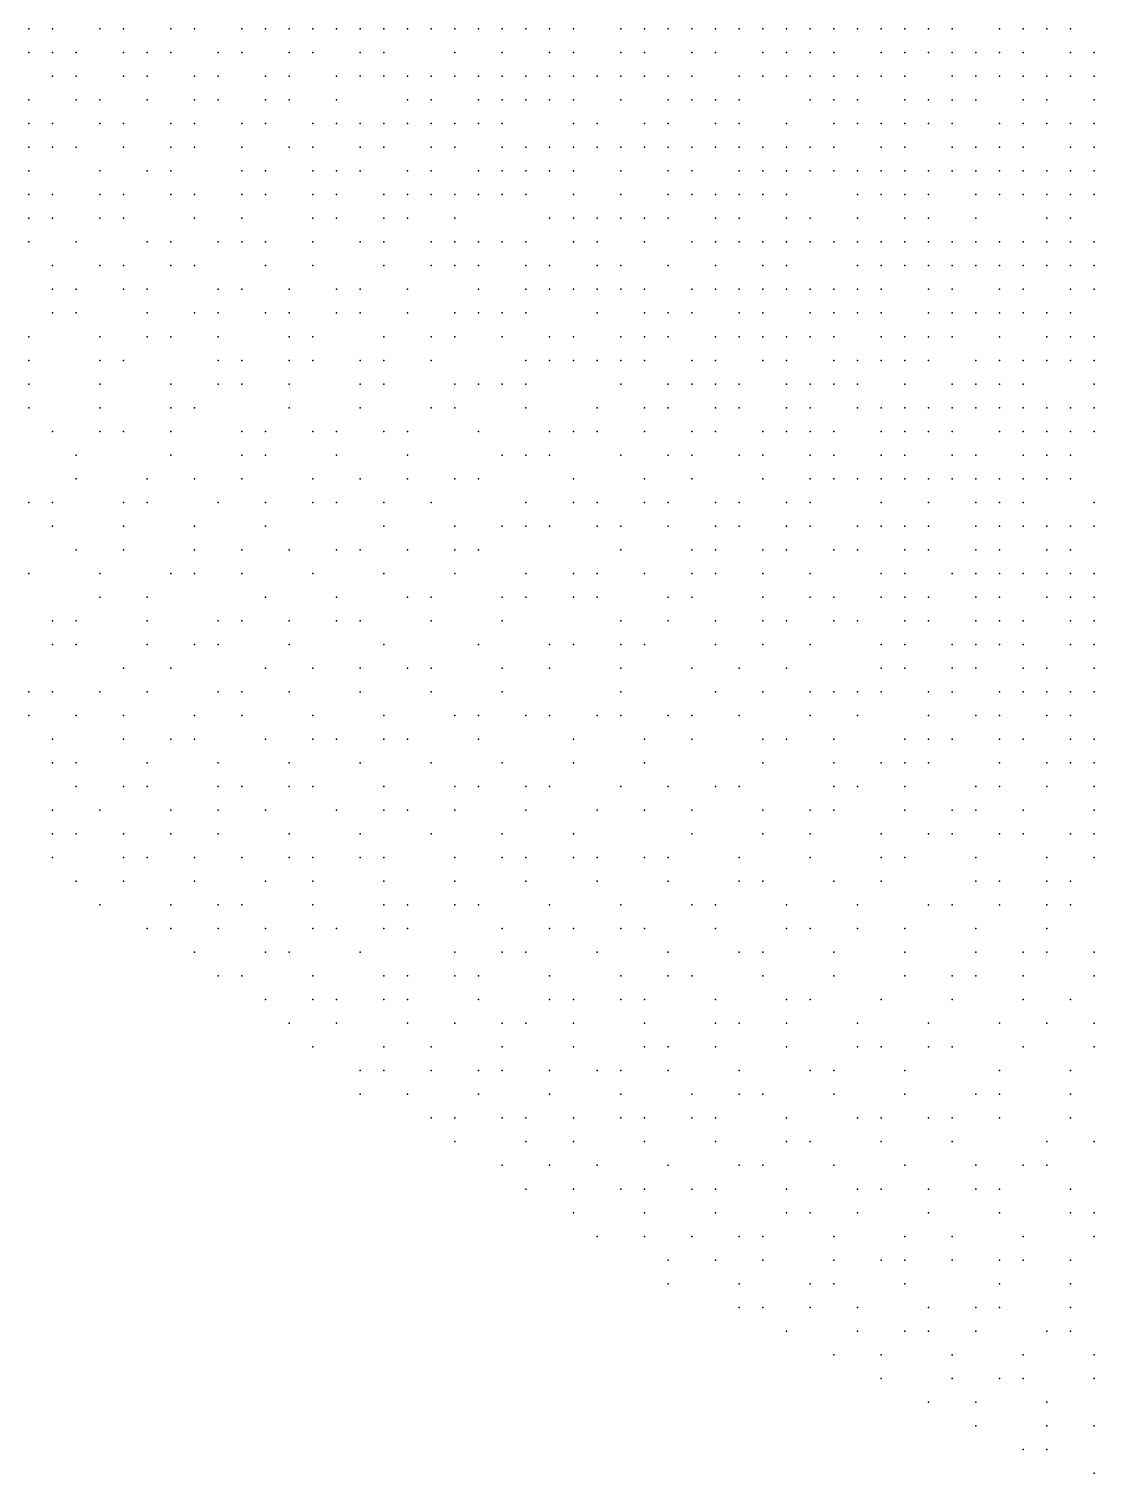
# Model space of a CAD drawing. Extents: x 429 to 793, y 817 to 1241.
# Drawn here: x 543.98 to 576.83, y 825.37 to 869.9 of the extents above; entities that cross this region are included whole.
import ezdxf

# ---------------------------------------------------------------- set-up
doc = ezdxf.new("R2010")
doc.units = 0

msp = doc.modelspace()

# ---------------------------------------------------------------- linework, layer by layer
for p in [(543.98, 869.9, 170.265), (544.71, 869.9, 170.698), (546.17, 869.9, 172.7), (546.9, 869.9, 173.16), (548.36, 869.9, 174.605), (549.09, 869.9, 175.598), (550.55, 869.9, 177.026), (551.28, 869.9, 178.01), (552.01, 869.9, 178.485), (552.74, 869.9, 178.96), (553.47, 869.9, 179.463), (554.2, 869.9, 180.41), (554.93, 869.9, 181.06), (555.66, 869.9, 181.71), (556.39, 869.9, 182.51), (557.12, 869.9, 182.835), (557.85, 869.9, 183.307), (558.58, 869.9, 184.298), (559.31, 869.9, 184.785), (560.04, 869.9, 185.737), (560.77, 869.9, 186.225), (562.23, 869.9, 187.188), (562.96, 869.9, 187.685), (563.69, 869.9, 188.614), (564.42, 869.9, 189.085), (565.15, 869.9, 189.263), (565.88, 869.9, 190.065), (566.61, 869.9, 191), (567.34, 869.9, 191.49), (568.07, 869.9, 192.075), (568.8, 869.9, 192.286), (569.53, 869.9, 192.756), (570.26, 869.9, 193.226), (570.99, 869.9, 194.022), (571.72, 869.9, 194.502), (572.45, 869.9, 195.145), (573.91, 869.9, 195.862), (574.64, 869.9, 196.53), (575.37, 869.9, 197.177), (576.1, 869.9, 197.346), (543.98, 869.17, 169.155), (544.71, 869.17, 170.143), (545.44, 869.17, 171.13), (546.9, 869.17, 173.122), (547.63, 869.17, 173.62), (548.36, 869.17, 174.08), (549.82, 869.17, 176.042), (550.55, 869.17, 176.511), (552.01, 869.17, 178.3), (552.74, 869.17, 178.445), (554.2, 869.17, 179.91), (554.93, 869.17, 180.885), (557.12, 869.17, 182.805), (558.58, 869.17, 184.293), (560.04, 869.17, 185.272), (560.77, 869.17, 185.76), (562.23, 869.17, 187.22), (562.96, 869.17, 187.717), (564.42, 869.17, 188.818), (565.15, 869.17, 189.442), (566.61, 869.17, 190.555), (567.34, 869.17, 191.058), (568.07, 869.17, 191.96), (568.8, 869.17, 191.895), (570.26, 869.17, 192.9), (570.99, 869.17, 193.696), (571.72, 869.17, 194.176), (572.45, 869.17, 194.982), (573.18, 869.17, 195.193), (573.91, 869.17, 195.552), (574.64, 869.17, 196.389), (576.1, 869.17, 197.036), (576.83, 869.17, 197.683), (544.71, 868.44, 170.02), (545.44, 868.44, 171.035), (546.9, 868.44, 172.05), (547.63, 868.44, 173.046), (549.09, 868.44, 174.548), (549.82, 868.44, 175.015), (551.28, 868.44, 177.125), (552.01, 868.44, 177.785), (553.47, 868.44, 178.92), (554.2, 868.44, 179.392), (554.93, 868.44, 180.382), (555.66, 868.44, 180.855), (556.39, 868.44, 181.83), (557.12, 868.44, 182.303), (557.85, 868.44, 183.3), (558.58, 868.44, 183.798), (559.31, 868.44, 184.287), (560.04, 868.44, 184.776), (560.77, 868.44, 185.265), (561.5, 868.44, 186.257), (562.23, 868.44, 186.755), (562.96, 868.44, 187.724), (563.69, 868.44, 188.195), (564.42, 868.44, 188.685), (565.88, 868.44, 189.62), (566.61, 868.44, 190.122), (567.34, 868.44, 190.625), (568.07, 868.44, 191.563), (568.8, 868.44, 192.264), (569.53, 868.44, 192.633), (570.26, 868.44, 193.001), (570.99, 868.44, 193.549), (572.45, 868.44, 194.656), (573.18, 868.44, 195.242), (573.91, 868.44, 195.91), (574.64, 868.44, 196.079), (575.37, 868.44, 196.726), (576.1, 868.44, 197.204), (576.83, 868.44, 197.585), (543.98, 867.71, 168.999), (545.44, 867.71, 170.48), (546.17, 867.71, 170.94), (547.63, 867.71, 172.97), (549.09, 867.71, 174.46), (549.82, 867.71, 175.482), (551.28, 867.71, 176.94), (552.01, 867.71, 177.413), (553.47, 867.71, 178.875), (555.66, 867.71, 180.84), (556.39, 867.71, 181.328), (557.85, 867.71, 182.798), (558.58, 867.71, 183.292), (559.31, 867.71, 184.281), (560.04, 867.71, 184.77), (560.77, 867.71, 185.432), (562.23, 867.71, 186.26), (563.69, 867.71, 187.75), (564.42, 867.71, 188.253), (565.15, 867.71, 189.188), (565.88, 867.71, 189.69), (568.07, 867.71, 191.113), (568.8, 867.71, 191.6), (569.53, 867.71, 192.669), (570.99, 867.71, 193.217), (571.72, 867.71, 193.908), (572.45, 867.71, 194.33), (573.18, 867.71, 194.81), (574.64, 867.71, 196.247), (575.37, 867.71, 196.53), (576.83, 867.71, 197.295), (543.98, 866.98, 167.9), (544.71, 866.98, 169.014), (546.17, 866.98, 170.378), (546.9, 866.98, 171.4), (548.36, 866.98, 173.223), (549.09, 866.98, 173.905), (550.55, 866.98, 175.39), (551.28, 866.98, 176.422), (552.74, 866.98, 177.885), (553.47, 866.98, 178.358), (554.2, 866.98, 179.355), (554.93, 866.98, 179.85), (555.66, 866.98, 180.33), (556.39, 866.98, 181.29), (557.12, 866.98, 181.96), (557.85, 866.98, 182.295), (558.58, 866.98, 182.79), (560.77, 866.98, 184.937), (561.5, 866.98, 185.765), (562.96, 866.98, 187.255), (563.69, 866.98, 187.762), (565.15, 866.98, 188.961), (565.88, 866.98, 189.257), (567.34, 866.98, 190.68), (568.8, 866.98, 191.969), (569.53, 866.98, 192.337), (570.26, 866.98, 192.885), (570.99, 866.98, 193.397), (571.72, 866.98, 193.576), (572.45, 866.98, 194.267), (573.91, 866.98, 195.29), (574.64, 866.98, 195.765), (575.37, 866.98, 196.24), (576.1, 866.98, 197.005), (576.83, 866.98, 197.48), (543.98, 866.25, 167.77), (544.71, 866.25, 168.452), (545.44, 866.25, 169.235), (546.9, 866.25, 171.28), (548.36, 866.25, 172.785), (549.09, 866.25, 173.345), (550.55, 866.25, 174.83), (552.01, 866.25, 176.86), (552.74, 866.25, 177.368), (554.2, 866.25, 178.837), (554.93, 866.25, 179.82), (556.39, 866.25, 180.78), (557.12, 866.25, 181.45), (558.58, 866.25, 183.285), (559.31, 866.25, 183.78), (560.04, 866.25, 184.442), (560.77, 866.25, 185.103), (561.5, 866.25, 185.27), (562.23, 866.25, 186.263), (562.96, 866.25, 186.76), (563.69, 866.25, 187.768), (564.42, 866.25, 188.173), (565.15, 866.25, 188.573), (565.88, 866.25, 189.36), (566.61, 866.25, 189.928), (567.34, 866.25, 190.247), (568.07, 866.25, 191.168), (568.8, 866.25, 191.655), (570.26, 866.25, 192.553), (570.99, 866.25, 193.244), (572.45, 866.25, 194.158), (573.18, 866.25, 194.974), (573.91, 866.25, 195.36), (574.64, 866.25, 195.726), (576.1, 866.25, 196.824), (576.83, 866.25, 197.19), (543.98, 865.52, 167.165), (546.17, 865.52, 169.677), (547.63, 865.52, 171.735), (548.36, 865.52, 172.247), (550.55, 865.52, 174.742), (551.28, 865.52, 175.775), (552.74, 865.52, 176.79), (553.47, 865.52, 177.973), (554.2, 865.52, 178.32), (555.66, 865.52, 179.797), (556.39, 865.52, 180.27), (557.85, 865.52, 181.77), (558.58, 865.52, 182.775), (559.31, 865.52, 183.27), (560.04, 865.52, 184.277), (560.77, 865.52, 184.775), (562.23, 865.52, 185.768), (563.69, 865.52, 187.273), (564.42, 865.52, 187.785), (565.88, 865.52, 188.972), (566.61, 865.52, 189.54), (567.34, 865.52, 190.263), (568.07, 865.52, 190.735), (568.8, 865.52, 191.673), (569.53, 865.52, 192.042), (570.26, 865.52, 192.526), (570.99, 865.52, 192.733), (571.72, 865.52, 193.342), (572.45, 865.52, 193.842), (573.18, 865.52, 194.658), (573.91, 865.52, 195.158), (574.64, 865.52, 195.796), (575.37, 865.52, 196.162), (576.1, 865.52, 196.528), (576.83, 865.52, 197.385), (543.98, 864.79, 166.56), (544.71, 864.79, 167.494), (546.17, 864.79, 169.098), (546.9, 864.79, 170.12), (548.36, 864.79, 172.148), (549.09, 864.79, 172.635), (550.55, 864.79, 174.182), (551.28, 864.79, 175.215), (552.74, 864.79, 176.72), (553.47, 864.79, 177.547), (554.93, 864.79, 179.28), (555.66, 864.79, 179.76), (556.39, 864.79, 180.43), (557.12, 864.79, 181.1), (557.85, 864.79, 181.26), (558.58, 864.79, 182.265), (559.31, 864.79, 182.76), (560.77, 864.79, 184.267), (562.23, 864.79, 185.77), (563.69, 864.79, 186.777), (564.42, 864.79, 187.797), (565.15, 864.79, 188.196), (565.88, 864.79, 188.984), (566.61, 864.79, 189.707), (567.34, 864.79, 189.875), (569.53, 864.79, 191.71), (570.26, 864.79, 192.21), (570.99, 864.79, 193.026), (571.72, 864.79, 193.526), (573.18, 864.79, 194.342), (573.91, 864.79, 194.842), (574.64, 864.79, 195.5), (575.37, 864.79, 196.232), (576.1, 864.79, 196.598), (576.83, 864.79, 197.089), (543.98, 864.06, 165.35), (544.71, 864.06, 166.388), (546.17, 864.06, 168.448), (546.9, 864.06, 169.638), (549.09, 864.06, 172.048), (550.55, 864.06, 173.948), (552.74, 864.06, 176.16), (553.47, 864.06, 176.987), (554.93, 864.06, 178.72), (555.66, 864.06, 179.2), (557.12, 864.06, 180.75), (560.04, 864.06, 183.752), (560.77, 864.06, 184.253), (561.5, 864.06, 184.754), (562.23, 864.06, 185.255), (562.96, 864.06, 186.283), (563.69, 864.06, 186.795), (565.15, 864.06, 188.208), (565.88, 864.06, 188.764), (567.34, 864.06, 190.043), (568.07, 864.06, 190.453), (569.53, 864.06, 191.742), (570.99, 864.06, 192.71), (571.72, 864.06, 193.315), (573.18, 864.06, 194.526), (575.37, 864.06, 195.936), (576.1, 864.06, 196.302), (543.98, 863.33, 165.783), (545.44, 863.33, 167.253), (547.63, 863.33, 170.45), (548.36, 863.33, 170.905), (549.82, 863.33, 172.654), (550.55, 863.33, 173.48), (551.28, 863.33, 174.54), (552.74, 863.33, 176.293), (554.2, 863.33, 177.12), (554.93, 863.33, 178.16), (556.39, 863.33, 179.706), (557.12, 863.33, 180.723), (557.85, 863.33, 181.245), (558.58, 863.33, 182.25), (559.31, 863.33, 182.742), (560.77, 863.33, 183.745), (561.5, 863.33, 184.239), (562.96, 863.33, 185.914), (564.42, 863.33, 187.308), (565.15, 863.33, 187.82), (565.88, 863.33, 188.697), (566.61, 863.33, 189.195), (567.34, 863.33, 189.575), (568.07, 863.33, 190.073), (568.8, 863.33, 190.95), (569.53, 863.33, 191.362), (570.26, 863.33, 192.158), (570.99, 863.33, 192.553), (571.72, 863.33, 192.947), (572.45, 863.33, 193.71), (573.18, 863.33, 194.21), (573.91, 863.33, 195.026), (574.64, 863.33, 195.526), (575.37, 863.33, 195.64), (576.1, 863.33, 196.497), (576.83, 863.33, 196.693), (544.71, 862.6, 165.595), (546.17, 862.6, 167.695), (546.9, 862.6, 168.507), (548.36, 862.6, 170.29), (549.09, 862.6, 171.36), (551.28, 862.6, 173.947), (552.74, 862.6, 175.512), (554.93, 862.6, 178.08), (556.39, 862.6, 179.652), (557.12, 862.6, 180.161), (557.85, 862.6, 180.669), (559.31, 862.6, 182.233), (560.04, 862.6, 183.235), (561.5, 862.6, 184.74), (562.23, 862.6, 184.812), (563.69, 862.6, 186.059), (565.15, 862.6, 187.41), (566.61, 862.6, 188.815), (567.34, 862.6, 189.693), (569.53, 862.6, 190.982), (570.26, 862.6, 191.79), (570.99, 862.6, 192.185), (571.72, 862.6, 192.579), (572.45, 862.6, 193.523), (573.18, 862.6, 194.071), (573.91, 862.6, 194.71), (574.64, 862.6, 195.21), (575.37, 862.6, 195.71), (576.1, 862.6, 196.398), (576.83, 862.6, 196.818), (544.71, 861.87, 164.975), (545.44, 861.87, 166.027), (546.9, 861.87, 167.515), (547.63, 861.87, 168.585), (549.82, 861.87, 171.718), (550.55, 861.87, 172.295), (552.01, 861.87, 174.415), (553.47, 861.87, 175.926), (554.2, 861.87, 177.018), (555.66, 861.87, 178.573), (557.85, 861.87, 180.107), (559.31, 861.87, 182.022), (560.04, 861.87, 182.725), (560.77, 861.87, 183.724), (561.5, 861.87, 184.297), (562.23, 861.87, 184.884), (562.96, 861.87, 185.56), (564.42, 861.87, 186.485), (565.15, 861.87, 187), (565.88, 861.87, 188.221), (566.61, 861.87, 188.618), (567.34, 861.87, 189.413), (568.07, 861.87, 190.19), (568.8, 861.87, 190.602), (569.53, 861.87, 191.014), (570.26, 861.87, 191.806), (571.72, 861.87, 192.974), (572.45, 861.87, 193.155), (573.91, 861.87, 194.432), (574.64, 861.87, 194.613), (576.1, 861.87, 196.13), (576.83, 861.87, 196.55), (544.71, 861.14, 164.747), (545.44, 861.14, 165.8), (547.63, 861.14, 168.385), (549.09, 861.14, 170.542), (549.82, 861.14, 171.068), (551.28, 861.14, 172.762), (552.01, 861.14, 173.23), (553.47, 861.14, 175.38), (554.2, 861.14, 176.428), (555.66, 861.14, 178.012), (557.12, 861.14, 179.558), (557.85, 861.14, 180.615), (558.58, 861.14, 180.756), (559.31, 861.14, 182.163), (561.5, 861.14, 183.71), (562.96, 861.14, 185.15), (563.69, 861.14, 186.075), (564.42, 861.14, 186.59), (565.88, 861.14, 187.827), (566.61, 861.14, 188.621), (568.07, 861.14, 189.416), (568.8, 861.14, 190.222), (569.53, 861.14, 190.634), (570.26, 861.14, 191.426), (571.72, 861.14, 192.606), (572.45, 861.14, 193.335), (573.18, 861.14, 193.516), (573.91, 861.14, 194.174), (574.64, 861.14, 194.586), (575.37, 861.14, 195.354), (576.1, 861.14, 195.784), (543.98, 860.41, 162.458), (546.17, 860.41, 166.225), (547.63, 860.41, 168.342), (548.36, 860.41, 168.82), (549.82, 860.41, 170.995), (552.01, 860.41, 173.712), (552.74, 860.41, 174.788), (554.93, 860.41, 177.062), (556.39, 860.41, 177.915), (557.12, 860.41, 178.998), (558.58, 860.41, 180.897), (560.04, 860.41, 182.085), (560.77, 860.41, 183.14), (562.23, 860.41, 184.51), (562.96, 860.41, 184.74), (563.69, 860.41, 185.665), (565.15, 860.41, 187.108), (565.88, 860.41, 187.83), (566.61, 860.41, 188.227), (567.34, 860.41, 189.022), (568.07, 860.41, 189.598), (568.8, 860.41, 190.173), (570.26, 860.41, 191.046), (570.99, 860.41, 191.843), (571.72, 860.41, 192.419), (572.45, 860.41, 193.05), (573.91, 860.41, 194.23), (575.37, 860.41, 195.428), (576.1, 860.41, 195.858), (576.83, 860.41, 196.241), (543.98, 859.68, 162.252), (546.17, 859.68, 164.945), (546.9, 859.68, 166.564), (549.82, 859.68, 169.725), (550.55, 859.68, 171.426), (552.01, 859.68, 173.44), (552.74, 859.68, 173.545), (554.2, 859.68, 175.75), (554.93, 859.68, 176.603), (556.39, 859.68, 178.408), (559.31, 859.68, 181.03), (560.04, 859.68, 181.515), (560.77, 859.68, 182.57), (561.5, 859.68, 183.63), (562.23, 859.68, 184.05), (562.96, 859.68, 184.93), (564.42, 859.68, 185.77), (565.15, 859.68, 186.698), (566.61, 859.68, 188.231), (567.34, 859.68, 188.628), (568.8, 859.68, 189.961), (569.53, 859.68, 190.537), (570.26, 859.68, 190.719), (570.99, 859.68, 191.87), (571.72, 859.68, 192.282), (573.18, 859.68, 193.462), (573.91, 859.68, 193.874), (574.64, 859.68, 194.642), (575.37, 859.68, 195.072), (576.1, 859.68, 195.502), (576.83, 859.68, 195.895), (543.98, 858.95, 161.035), (546.17, 858.95, 164.64), (548.36, 858.95, 167.605), (549.82, 858.95, 169.075), (550.55, 858.95, 170.63), (552.01, 858.95, 172.14), (554.2, 858.95, 175.16), (554.93, 858.95, 175.645), (557.12, 858.95, 178.295), (557.85, 858.95, 179.417), (558.58, 858.95, 180.46), (559.31, 858.95, 180.945), (562.23, 858.95, 183.59), (563.69, 858.95, 185.31), (564.42, 858.95, 185.934), (565.15, 858.95, 186.288), (565.88, 858.95, 186.805), (567.34, 858.95, 188.234), (568.07, 858.95, 188.81), (568.8, 858.95, 189.567), (569.53, 858.95, 190.258), (570.99, 858.95, 191.486), (572.45, 858.95, 192.714), (573.18, 858.95, 193.119), (573.91, 858.95, 193.518), (574.64, 858.95, 194.286), (576.83, 858.95, 195.957), (543.98, 858.22, 160.772), (546.17, 858.22, 164.03), (548.36, 858.22, 167.323), (549.09, 858.22, 168.425), (552.01, 858.22, 172.225), (554.2, 858.22, 175.038), (556.39, 858.22, 177.213), (557.12, 858.22, 177.698), (559.31, 858.22, 180.387), (561.5, 858.22, 182.51), (562.96, 858.22, 184.43), (563.69, 858.22, 185.014), (565.15, 858.22, 186.263), (565.88, 858.22, 186.427), (567.34, 858.22, 188.416), (568.07, 858.22, 188.991), (569.53, 858.22, 189.874), (570.26, 858.22, 190.296), (570.99, 858.22, 191.102), (571.72, 858.22, 191.937), (572.45, 858.22, 192.342), (573.18, 858.22, 192.747), (573.91, 858.22, 193.525), (574.64, 858.22, 194.131), (575.37, 858.22, 194.36), (576.1, 858.22, 195.146), (576.83, 858.22, 195.576), (544.71, 857.49, 161.152), (546.17, 857.49, 163.337), (546.9, 857.49, 164.432), (548.36, 857.49, 166.65), (550.55, 857.49, 169.285), (551.28, 857.49, 170.446), (552.74, 857.49, 172.688), (553.47, 857.49, 173.15), (554.93, 857.49, 175.463), (555.66, 857.49, 176.008), (557.85, 857.49, 178.185), (560.04, 857.49, 180.835), (560.77, 857.49, 181.94), (561.5, 857.49, 182.45), (562.96, 857.49, 183.53), (564.42, 857.49, 185.343), (565.15, 857.49, 185.967), (566.61, 857.49, 187.372), (567.34, 857.49, 188.262), (568.07, 857.49, 188.684), (568.8, 857.49, 189.49), (570.26, 857.49, 190.718), (570.99, 857.49, 191.142), (571.72, 857.49, 191.95), (572.45, 857.49, 191.97), (573.91, 857.49, 193.558), (574.64, 857.49, 193.759), (575.37, 857.49, 194.79), (576.1, 857.49, 195.22), (576.83, 857.49, 195.65), (545.44, 856.76, 160.855), (548.36, 856.76, 165.792), (550.55, 856.76, 168.613), (551.28, 856.76, 169.728), (553.47, 856.76, 172.48), (555.66, 856.76, 175.341), (558.58, 856.76, 179.197), (559.31, 856.76, 179.718), (560.04, 856.76, 180.977), (562.23, 856.76, 182.96), (563.69, 856.76, 184.445), (564.42, 856.76, 184.719), (565.88, 856.76, 185.928), (566.61, 856.76, 186.904), (568.07, 856.76, 188.237), (568.8, 856.76, 189.106), (570.26, 856.76, 190.334), (570.99, 856.76, 190.758), (572.45, 856.76, 191.99), (573.18, 856.76, 192.781), (574.64, 856.76, 193.96), (575.37, 856.76, 194.533), (576.1, 856.76, 194.733), (545.44, 856.03, 160.167), (547.63, 856.03, 163.5), (549.09, 856.03, 166.275), (550.55, 856.03, 168.003), (552.74, 856.03, 171.279), (554.2, 856.03, 172.967), (555.66, 856.03, 175.219), (557.12, 856.03, 177.305), (557.85, 856.03, 178.075), (560.77, 856.03, 180.818), (562.96, 856.03, 182.99), (564.42, 856.03, 184.953), (566.61, 856.03, 186.436), (568.07, 856.03, 188.205), (568.8, 856.03, 188.633), (569.53, 856.03, 189.062), (570.26, 856.03, 190.121), (570.99, 856.03, 190.374), (571.72, 856.03, 191.182), (572.45, 856.03, 192.003), (573.18, 856.03, 192.409), (573.91, 856.03, 192.814), (574.64, 856.03, 193.588), (575.37, 856.03, 194.161), (576.1, 856.03, 194.934), (543.98, 855.3, 157.268), (544.71, 855.3, 158.43), (546.9, 855.3, 162.05), (547.63, 855.3, 162.8), (549.82, 855.3, 166.545), (551.28, 855.3, 168.825), (552.74, 855.3, 171.095), (553.47, 855.3, 171.882), (554.93, 855.3, 173.455), (556.39, 855.3, 175.867), (559.31, 855.3, 179.05), (560.77, 855.3, 180.523), (561.5, 855.3, 181.222), (562.96, 855.3, 182.51), (563.69, 855.3, 183.825), (565.15, 855.3, 184.992), (565.88, 855.3, 185.968), (567.34, 855.3, 187.296), (568.07, 855.3, 187.745), (570.26, 855.3, 189.661), (571.72, 855.3, 191.222), (573.18, 855.3, 192.442), (573.91, 855.3, 193.015), (574.64, 855.3, 193.216), (576.83, 855.3, 194.902), (544.71, 854.57, 157.74), (546.9, 854.57, 161.35), (549.09, 854.57, 164.725), (551.28, 854.57, 168.128), (554.93, 854.57, 173.25), (557.12, 854.57, 175.97), (558.58, 854.57, 177.225), (559.31, 854.57, 178.932), (560.04, 854.57, 179.454), (561.5, 854.57, 181.146), (562.23, 854.57, 182.03), (563.69, 854.57, 183.343), (565.15, 854.57, 185.081), (565.88, 854.57, 185.5), (567.34, 854.57, 186.828), (568.07, 854.57, 187.726), (569.53, 854.57, 189.03), (570.26, 854.57, 189.201), (570.99, 854.57, 190.464), (571.72, 854.57, 190.636), (573.18, 854.57, 192.07), (573.91, 854.57, 192.643), (574.64, 854.57, 193.298), (575.37, 854.57, 193.724), (576.1, 854.57, 194.526), (576.83, 854.57, 194.952), (545.44, 853.84, 157.777), (546.9, 853.84, 159.938), (549.09, 853.84, 164.025), (550.55, 853.84, 166.67), (552.01, 853.84, 168.57), (553.47, 853.84, 170.185), (554.2, 853.84, 171.365), (555.66, 853.84, 173.725), (557.12, 853.84, 176.07), (557.85, 853.84, 176.555), (562.23, 853.84, 181.55), (564.42, 853.84, 183.699), (565.15, 853.84, 184.599), (566.61, 853.84, 185.839), (567.34, 853.84, 186.36), (568.8, 853.84, 187.682), (569.53, 853.84, 188.741), (570.99, 853.84, 190.004), (571.72, 853.84, 190.807), (573.18, 853.84, 191.6), (573.91, 853.84, 192.496), (575.37, 853.84, 193.348), (576.1, 853.84, 194.15), (543.98, 853.11, 154.215), (546.17, 853.11, 158.145), (548.36, 853.11, 161.47), (549.09, 853.11, 162.595), (550.55, 853.11, 165.398), (552.74, 853.11, 168.285), (554.93, 853.11, 171.84), (557.12, 853.11, 174.69), (559.31, 853.11, 178.104), (560.77, 853.11, 179.669), (561.5, 853.11, 180.642), (562.96, 853.11, 181.474), (564.42, 853.11, 183.242), (565.15, 853.11, 184.117), (566.61, 853.11, 185.357), (568.07, 853.11, 187.22), (570.26, 853.11, 188.913), (570.99, 853.11, 189.418), (572.45, 853.11, 190.716), (573.18, 853.11, 191.13), (573.91, 853.11, 192.018), (574.64, 853.11, 192.437), (575.37, 853.11, 193.318), (576.1, 853.11, 193.774), (576.83, 853.11, 194.2), (546.17, 852.38, 156.636), (547.63, 852.38, 160.134), (551.28, 852.38, 165.885), (553.47, 852.38, 169.36), (555.66, 852.38, 172.315), (556.39, 852.38, 173.5), (558.58, 852.38, 176.37), (559.31, 852.38, 177.434), (560.77, 852.38, 179.123), (561.5, 852.38, 179.978), (563.69, 852.38, 182.762), (564.42, 852.38, 183.153), (566.61, 852.38, 185.526), (568.07, 852.38, 186.347), (568.8, 852.38, 187.65), (570.26, 852.38, 188.948), (570.99, 852.38, 189.362), (571.72, 852.38, 190.246), (573.18, 852.38, 191.548), (573.91, 852.38, 191.966), (575.37, 852.38, 192.84), (576.1, 852.38, 193.281), (576.83, 852.38, 194.369), (544.71, 851.65, 153.488), (545.44, 851.65, 154.205), (547.63, 851.65, 158.19), (549.82, 851.65, 162.705), (550.55, 851.65, 163.835), (552.01, 851.65, 166.133), (553.47, 851.65, 168.473), (554.2, 851.65, 169.747), (556.39, 851.65, 172.09), (558.58, 851.65, 175.66), (562.23, 851.65, 180.111), (563.69, 851.65, 181.6), (565.15, 851.65, 183.572), (566.61, 851.65, 185.044), (567.34, 851.65, 185.334), (568.8, 851.65, 187.158), (569.53, 851.65, 188.031), (570.99, 851.65, 188.892), (571.72, 851.65, 189.776), (573.18, 851.65, 191.078), (573.91, 851.65, 191.496), (574.64, 851.65, 191.921), (576.1, 851.65, 193.722), (576.83, 851.65, 193.891), (544.71, 850.92, 152.033), (545.44, 850.92, 153.467), (547.63, 850.92, 157.112), (549.09, 850.92, 160.825), (549.82, 850.92, 161.59), (552.01, 850.92, 165.405), (554.93, 850.92, 170.135), (557.85, 850.92, 174.39), (560.04, 850.92, 177.552), (560.77, 850.92, 178.458), (562.23, 850.92, 180.243), (562.96, 850.92, 180.922), (565.15, 850.92, 183.09), (566.61, 850.92, 184.422), (568.07, 850.92, 185.754), (570.26, 850.92, 187.975), (570.99, 850.92, 188.847), (572.45, 850.92, 189.72), (573.18, 850.92, 190.608), (573.91, 850.92, 191.026), (574.64, 850.92, 191.914), (576.1, 850.92, 193.244), (576.83, 850.92, 193.413), (546.9, 850.19, 154.568), (548.36, 850.19, 158.245), (551.28, 850.19, 163.535), (552.74, 850.19, 166.247), (554.2, 850.19, 168.21), (555.66, 850.19, 170.209), (556.39, 850.19, 171.832), (558.58, 850.19, 175.042), (560.04, 850.19, 176.737), (562.23, 850.19, 179.29), (564.42, 850.19, 181.97), (565.88, 850.19, 183.93), (567.34, 850.19, 185.262), (570.26, 850.19, 187.919), (570.99, 850.19, 188.355), (572.45, 850.19, 189.878), (573.18, 850.19, 190.138), (574.64, 850.19, 191.884), (575.37, 850.19, 192.325), (576.83, 850.19, 193.582), (543.98, 849.46, 146.897), (544.71, 849.46, 148.69), (546.17, 849.46, 151.575), (547.63, 849.46, 155.62), (549.82, 849.46, 159.745), (550.55, 849.46, 160.892), (552.01, 849.46, 163.188), (554.2, 849.46, 167.482), (556.39, 849.46, 171.095), (558.58, 849.46, 173.916), (562.23, 849.46, 179.12), (565.15, 849.46, 182.372), (566.61, 849.46, 183.273), (568.07, 849.46, 185.19), (568.8, 849.46, 186.096), (569.53, 849.46, 187.002), (570.26, 849.46, 187.427), (571.72, 849.46, 188.736), (572.45, 849.46, 189.386), (573.91, 849.46, 190.974), (574.64, 849.46, 191.392), (575.37, 849.46, 191.847), (576.1, 849.46, 192.457), (576.83, 849.46, 193.104), (543.98, 848.73, 144.64), (545.44, 848.73, 148.255), (546.9, 848.73, 152.235), (549.09, 848.73, 157.095), (550.55, 848.73, 159.973), (552.74, 848.73, 164.243), (554.93, 848.73, 167.14), (557.12, 848.73, 170.772), (557.85, 848.73, 171.99), (559.31, 848.73, 174.495), (560.04, 848.73, 175.65), (561.5, 848.73, 177.566), (562.23, 848.73, 178.01), (563.69, 848.73, 179.9), (564.42, 848.73, 180.85), (565.88, 848.73, 182.695), (568.07, 848.73, 184.612), (569.53, 848.73, 186.51), (571.72, 848.73, 188.244), (573.18, 848.73, 189.702), (573.91, 848.73, 190.352), (575.37, 848.73, 191.81), (576.1, 848.73, 192.22), (544.71, 848, 144.927), (546.9, 848, 150.35), (548.36, 848, 154.347), (549.09, 848, 155.565), (551.28, 848, 159.659), (552.74, 848, 162.05), (553.47, 848, 164.535), (554.93, 848, 166.38), (555.66, 848, 168.213), (557.85, 848, 171.22), (560.77, 848, 176.036), (562.96, 848, 178.856), (564.42, 848, 180.409), (566.61, 848, 182.616), (567.34, 848, 183.588), (568.8, 848, 185.451), (570.99, 848, 187.316), (571.72, 848, 188.402), (572.45, 848, 189.052), (573.91, 848, 189.99), (574.64, 848, 190.386), (576.1, 848, 191.726), (576.83, 848, 192.63), (544.71, 847.27, 142.645), (545.44, 847.27, 145.021), (547.63, 847.27, 151.05), (549.82, 847.27, 156.307), (552.01, 847.27, 160.899), (554.2, 847.27, 164.285), (556.39, 847.27, 168.549), (558.58, 847.27, 171.956), (560.77, 847.27, 175.46), (562.96, 847.27, 178.268), (566.61, 847.27, 182.056), (568.8, 847.27, 184.873), (570.26, 847.27, 186.846), (570.99, 847.27, 187.26), (571.72, 847.27, 187.91), (573.91, 847.27, 189.476), (575.37, 847.27, 190.782), (576.1, 847.27, 191.641), (576.83, 847.27, 192.085), (545.44, 846.54, 142.16), (546.9, 846.54, 147.61), (547.63, 846.54, 149.48), (549.82, 846.54, 154.757), (550.55, 846.54, 156.273), (552.01, 846.54, 159.344), (552.74, 846.54, 160.121), (554.93, 846.54, 164.847), (557.12, 846.54, 168.885), (557.85, 846.54, 169.713), (559.31, 846.54, 172.703), (560.04, 846.54, 173.289), (562.23, 846.54, 176.216), (563.69, 846.54, 178.526), (565.15, 846.54, 180.647), (565.88, 846.54, 181.496), (568.8, 846.54, 184.426), (569.53, 846.54, 185.276), (570.99, 846.54, 186.664), (573.18, 846.54, 188.962), (573.91, 846.54, 189.358), (575.37, 846.54, 190.268), (576.83, 846.54, 191.574), (544.71, 845.81, 138.057), (546.17, 845.81, 141.876), (548.36, 845.81, 149.693), (549.82, 845.81, 153.29), (551.28, 845.81, 155.048), (553.47, 845.81, 161.285), (554.93, 845.81, 163.667), (555.66, 845.81, 165.678), (557.12, 845.81, 168.103), (559.31, 845.81, 171.554), (561.5, 845.81, 174.528), (562.96, 845.81, 177.515), (564.42, 845.81, 178.764), (566.61, 845.81, 180.886), (568.07, 845.81, 183.009), (568.8, 845.81, 183.688), (570.99, 845.81, 186.068), (572.45, 845.81, 188.021), (573.18, 845.81, 188.448), (574.64, 845.81, 189.754), (576.83, 845.81, 191.473), (544.71, 845.08, 134.818), (545.44, 845.08, 137.535), (546.9, 845.08, 142.278), (548.36, 845.08, 147.316), (549.82, 845.08, 150.41), (552.01, 845.08, 155.382), (554.2, 845.08, 161.65), (556.39, 845.08, 166.103), (558.58, 845.08, 169.805), (560.77, 845.08, 173.302), (564.42, 845.08, 178.34), (566.61, 845.08, 180.706), (568.07, 845.08, 182.601), (570.26, 845.08, 184.48), (571.72, 845.08, 186.448), (572.45, 845.08, 187.409), (573.91, 845.08, 188.782), (574.64, 845.08, 189.24), (576.1, 845.08, 190.546), (576.83, 845.08, 191.456), (544.71, 844.35, 127.965), (546.9, 844.35, 138.823), (547.63, 844.35, 142.646), (549.09, 844.35, 146.93), (550.55, 844.35, 150.72), (552.01, 844.35, 154.537), (552.74, 844.35, 154.92), (554.2, 844.35, 160.05), (554.93, 844.35, 161.215), (557.12, 844.35, 165.675), (558.58, 844.35, 168.175), (559.31, 844.35, 169.161), (560.77, 844.35, 172.652), (561.5, 844.35, 173.664), (562.96, 844.35, 175.038), (563.69, 844.35, 176.05), (565.88, 844.35, 179.112), (568.07, 844.35, 181.983), (570.26, 844.35, 183.884), (570.99, 844.35, 184.876), (573.18, 844.35, 187.713), (575.37, 844.35, 189.636), (576.83, 844.35, 190.942), (545.44, 843.62, 126.665), (546.9, 843.62, 135.72), (549.09, 843.62, 144.545), (551.28, 843.62, 150.237), (552.74, 843.62, 154.493), (554.93, 843.62, 160.415), (557.12, 843.62, 164.853), (559.31, 843.62, 169.503), (561.5, 843.62, 172.861), (563.69, 843.62, 175.4), (565.88, 843.62, 178.894), (566.61, 843.62, 179.884), (568.8, 843.62, 182.284), (570.26, 843.62, 184.28), (573.18, 843.62, 187.101), (573.91, 843.62, 187.558), (575.37, 843.62, 188.844), (576.1, 843.62, 189.564), (546.17, 842.89, 126.648), (548.36, 842.89, 137.75), (549.82, 842.89, 144.012), (550.55, 842.89, 146.47), (552.74, 842.89, 151.658), (554.93, 842.89, 158.39), (555.66, 842.89, 159.98), (557.12, 842.89, 163.2), (557.85, 842.89, 164.352), (560.04, 842.89, 169.03), (562.23, 842.89, 172.606), (564.42, 842.89, 176.12), (565.15, 842.89, 176.625), (567.34, 842.89, 180.266), (569.53, 842.89, 182.585), (571.72, 842.89, 185.04), (572.45, 842.89, 186.016), (573.91, 842.89, 186.946), (575.37, 842.89, 188.232), (576.1, 842.89, 188.952), (547.63, 842.16, 131.322), (548.36, 842.16, 135.176), (549.82, 842.16, 141.643), (551.28, 842.16, 146.044), (552.74, 842.16, 151.345), (553.47, 842.16, 151.975), (554.93, 842.16, 157.133), (555.66, 842.16, 158.325), (558.58, 842.16, 164.996), (560.04, 842.16, 168.182), (560.77, 842.16, 169.376), (562.23, 842.16, 171.938), (562.96, 842.16, 173.432), (565.15, 842.16, 176.48), (567.34, 842.16, 179.662), (568.07, 842.16, 180.044), (569.53, 842.16, 181.967), (570.99, 842.16, 183.139), (573.18, 842.16, 185.8), (575.37, 842.16, 188.196), (549.09, 841.43, 133.506), (551.28, 841.43, 142.943), (552.01, 841.43, 145.618), (554.2, 841.43, 153.443), (557.12, 841.43, 160.71), (558.58, 841.43, 163.324), (559.31, 841.43, 165.92), (561.5, 841.43, 169.048), (563.69, 841.43, 172.83), (565.88, 841.43, 176.818), (566.61, 841.43, 177.252), (568.8, 841.43, 180.426), (570.99, 841.43, 183.234), (573.18, 841.43, 184.754), (574.64, 841.43, 186.552), (575.37, 841.43, 187.56), (576.83, 841.43, 188.94), (549.82, 840.7, 131.945), (550.55, 840.7, 136.439), (552.74, 840.7, 145.078), (554.93, 840.7, 152.546), (555.66, 840.7, 154.92), (557.12, 840.7, 159.01), (557.85, 840.7, 160.912), (560.04, 840.7, 164.78), (562.23, 840.7, 170.414), (563.69, 840.7, 172.229), (564.42, 840.7, 173.631), (566.61, 840.7, 176.656), (568.8, 840.7, 179.679), (570.99, 840.7, 182.616), (572.45, 840.7, 183.546), (573.18, 840.7, 184.544), (574.64, 840.7, 185.976), (576.83, 840.7, 188.304), (551.28, 839.97, 134.508), (552.74, 839.97, 141.837), (553.47, 839.97, 145.136), (554.93, 839.97, 150.033), (555.66, 839.97, 153.255), (557.85, 839.97, 158.43), (560.04, 839.97, 163.92), (560.77, 839.97, 165.878), (562.23, 839.97, 168.68), (562.96, 839.97, 169.88), (565.15, 839.97, 173.15), (567.34, 839.97, 176.254), (568.07, 839.97, 177.312), (570.26, 839.97, 180.929), (572.45, 839.97, 182.908), (574.64, 839.97, 185.771), (576.1, 839.97, 186.679), (552.01, 839.24, 133.244), (553.47, 839.24, 141.292), (555.66, 839.24, 149.227), (557.12, 839.24, 154.753), (558.58, 839.24, 157.85), (559.31, 839.24, 160.228), (560.77, 839.24, 163.358), (562.96, 839.24, 169), (565.15, 839.24, 172.456), (565.88, 839.24, 173.484), (567.34, 839.24, 176.013), (569.53, 839.24, 179.078), (571.72, 839.24, 181.596), (573.91, 839.24, 183.628), (575.37, 839.24, 185.608), (576.83, 839.24, 186.928), (552.74, 838.51, 131.193), (554.93, 838.51, 143.435), (556.39, 838.51, 149.641), (558.58, 838.51, 157.133), (560.77, 838.51, 162.498), (562.96, 838.51, 167.24), (563.69, 838.51, 168.43), (565.15, 838.51, 171.631), (567.34, 838.51, 175.297), (569.53, 838.51, 178.374), (570.26, 838.51, 179.416), (571.72, 838.51, 180.87), (572.45, 838.51, 182.061), (574.64, 838.51, 183.98), (576.83, 838.51, 186.27), (554.2, 837.78, 133.195), (554.93, 837.78, 140.128), (556.39, 837.78, 145.64), (557.85, 837.78, 150.47), (558.58, 837.78, 153.137), (560.04, 837.78, 158.66), (561.5, 837.78, 162.06), (562.23, 837.78, 163.392), (563.69, 837.78, 166.922), (565.88, 837.78, 171.302), (568.07, 837.78, 174.995), (568.8, 837.78, 176.54), (570.99, 837.78, 179.05), (573.91, 837.78, 183.342), (576.1, 837.78, 185.159), (554.2, 837.05, 118.92), (555.66, 837.05, 138.368), (557.85, 837.05, 149.51), (560.04, 837.05, 156.9), (562.23, 837.05, 162.501), (564.42, 837.05, 166.763), (565.88, 837.05, 169.846), (566.61, 837.05, 171.731), (568.8, 837.05, 175.108), (570.99, 837.05, 178.346), (573.18, 837.05, 181.538), (573.91, 837.05, 181.582), (576.1, 837.05, 184.398), (556.39, 836.32, 134.61), (557.12, 836.32, 138.833), (558.58, 836.32, 147.283), (559.31, 836.32, 149.315), (560.77, 836.32, 155.049), (562.23, 836.32, 159.482), (562.96, 836.32, 162.775), (564.42, 836.32, 165.876), (565.15, 836.32, 166.75), (567.34, 836.32, 171.789), (569.53, 836.32, 175.522), (570.26, 836.32, 176.312), (571.72, 836.32, 177.817), (572.45, 836.32, 179.621), (573.91, 836.32, 180.856), (576.1, 836.32, 183.21), (557.12, 835.59, 134.564), (559.31, 835.59, 145.81), (560.77, 835.59, 153.284), (562.96, 835.59, 160.03), (565.15, 835.59, 165.274), (567.34, 835.59, 170.156), (568.07, 835.59, 171.97), (570.26, 835.59, 175.596), (572.45, 835.59, 177.854), (575.37, 835.59, 181.85), (576.83, 835.59, 184.006), (558.58, 834.86, 135.24), (560.04, 834.86, 145.205), (561.5, 834.86, 151.684), (563.69, 834.86, 159.023), (565.88, 834.86, 164.818), (566.61, 834.86, 165.838), (568.8, 834.86, 171.522), (570.99, 834.86, 174.718), (573.18, 834.86, 177.88), (574.64, 834.86, 180.028), (575.37, 834.86, 181.106), (559.31, 834.13, 133.772), (560.77, 834.13, 141.773), (562.23, 834.13, 150.36), (562.96, 834.13, 153.363), (564.42, 834.13, 158.934), (565.15, 834.13, 160.81), (567.34, 834.13, 167.136), (569.53, 834.13, 171.074), (570.26, 834.13, 172.114), (571.72, 834.13, 175.032), (573.18, 834.13, 177.14), (573.91, 834.13, 178.19), (576.1, 834.13, 180.696), (560.77, 833.4, 135.853), (562.96, 833.4, 149.735), (565.15, 833.4, 158.016), (567.34, 833.4, 165.66), (568.07, 833.4, 166.678), (569.53, 833.4, 169.556), (571.72, 833.4, 174.094), (573.91, 833.4, 176.71), (576.1, 833.4, 179.809), (576.83, 833.4, 181.03), (561.5, 832.67, 127.385), (562.96, 832.67, 143.949), (564.42, 832.67, 150.801), (565.88, 832.67, 157.304), (566.61, 832.67, 159.435), (568.8, 832.67, 166.882), (570.99, 832.67, 170.278), (572.45, 832.67, 172.922), (574.64, 832.67, 177.02), (576.83, 832.67, 179.502), (563.69, 831.94, 140.965), (565.15, 831.94, 150.432), (566.61, 831.94, 156.607), (568.8, 831.94, 163.91), (570.26, 831.94, 167.55), (570.99, 831.94, 168.75), (572.45, 831.94, 171.464), (573.91, 831.94, 174.874), (574.64, 831.94, 175.654), (576.1, 831.94, 177.517), (563.69, 831.21, 129.372), (565.88, 831.21, 146.908), (568.07, 831.21, 158.004), (568.8, 831.21, 160.359), (570.99, 831.21, 167.008), (573.91, 831.21, 172.03), (576.1, 831.21, 175.306), (565.88, 830.48, 138.25), (566.61, 830.48, 145.363), (568.07, 830.48, 152.897), (569.53, 830.48, 159.138), (571.72, 830.48, 167.08), (573.18, 830.48, 169.362), (573.91, 830.48, 170.412), (576.1, 830.48, 174.494), (567.34, 829.75, 140.658), (569.53, 829.75, 154.674), (570.99, 829.75, 160.149), (571.72, 829.75, 163.306), (573.18, 829.75, 166.97), (575.37, 829.75, 171.587), (576.1, 829.75, 172.87), (568.8, 829.02, 140.408), (570.26, 829.02, 150.874), (572.45, 829.02, 160.134), (574.64, 829.02, 168.278), (576.83, 829.02, 172.328), (570.26, 828.29, 143.467), (572.45, 828.29, 156.793), (573.91, 828.29, 162.372), (574.64, 828.29, 165.056), (576.83, 828.29, 169.862), (571.72, 827.56, 144.415), (573.18, 827.56, 153.71), (575.37, 827.56, 162.285), (573.18, 826.83, 142.195), (575.37, 826.83, 157.022), (576.83, 826.83, 164.104), (574.64, 826.1, 139.682), (575.37, 826.1, 147.338), (576.83, 825.37, 143.807)]:
    msp.add_point(p)

doc.saveas('drawing.dxf')
